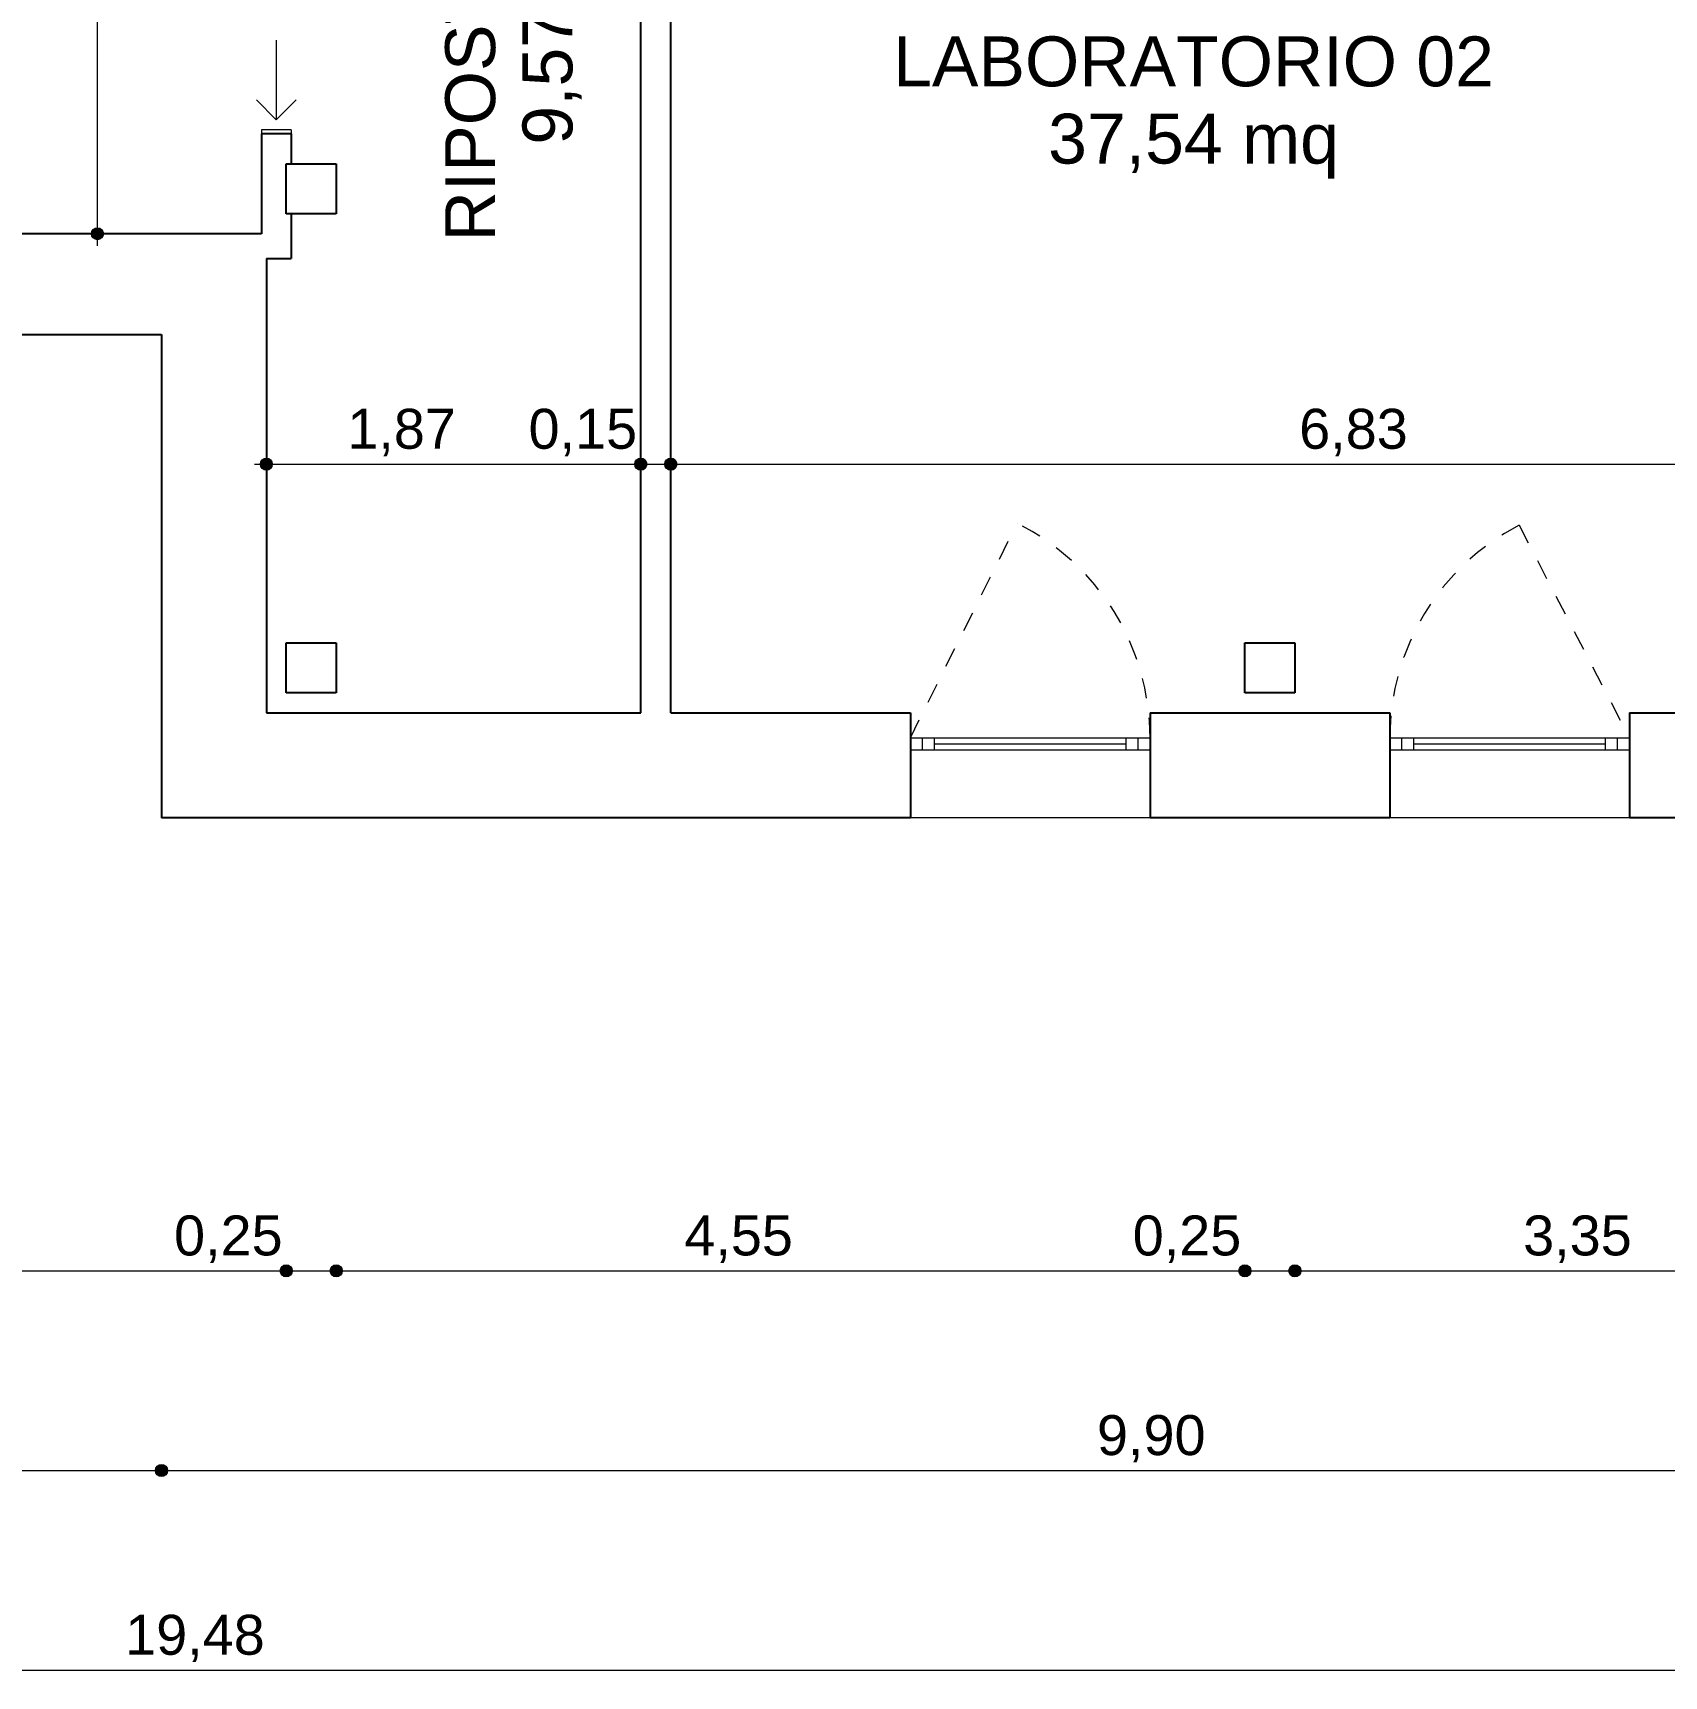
# Model space of a CAD drawing. Header units: metres. Extents: x -50.1 to -19.7, y -38.8 to -13.8.
# Drawn here: x -36.46 to -28.3, y -38.76 to -30.53 of the extents above; entities that cross this region are included whole.
import ezdxf

# ---------------------------------------------------------------- set-up
doc = ezdxf.new("R2010")
doc.units = ezdxf.units.M
doc.header["$MEASUREMENT"] = 0
doc.linetypes.add('Tratteggio 0.6-0.6 mm', pattern=[0.12, 0.06, -0.06])
for name, color, linetype in [('00 ECO Porte&Fin', 7, 'Continuous'), ('00 Muri SEZ 00', 7, 'Continuous'), ('00 Pilastri', 7, 'Continuous'), ('00 Porte&Fin', 7, 'Continuous'), ('00 QuoteGEN 1_100', 7, 'Continuous'), ('00 Testi 1_100', 7, 'Continuous')]:
    doc.layers.add(name, color=color, linetype=linetype)
doc.styles.add('GENERATED_STYLE_1', font='arial.ttf')
doc.dimstyles.new('GENERATED_STYLE__1', dxfattribs={"dimtxt": 0.2, "dimasz": 0.114, "dimexe": 0.18, "dimexo": 0, "dimgap": 0.09, "dimtad": 1, "dimtih": 1, "dimtoh": 1, "dimzin": 0, "dimdsep": 46, "dimtxsty": 'GENERATED_STYLE_1', "dimblk": 'ARROWHEAD_11', "dimblk1": 'ARROWHEAD_11', "dimblk2": 'ARROWHEAD_11', "dimcen": 0.09, "dimse1": 1, "dimse2": 1, "dimclrd": 1, "dimclre": 1, "dimclrt": 1, "dimazin": 0, "dimtfac": 1, "dimtdec": 4, "dimtmove": 0, "dimatfit": 3, "dimfxl": 1, "dimtolj": 1, "dimtzin": 0, "dimarcsym": 0})
doc.dimstyles.new('GENERATED_STYLE__3', dxfattribs={"dimtxt": 0.2, "dimasz": 0.114, "dimexe": 0.18, "dimexo": 0, "dimgap": 0.09, "dimtad": 1, "dimzin": 0, "dimdsep": 46, "dimtxsty": 'GENERATED_STYLE_1', "dimblk": 'ARROWHEAD_11', "dimblk1": 'ARROWHEAD_11', "dimblk2": 'ARROWHEAD_11', "dimcen": 0.09, "dimse1": 1, "dimse2": 1, "dimclrd": 1, "dimclre": 1, "dimclrt": 1, "dimazin": 0, "dimtfac": 1, "dimtdec": 4, "dimtmove": 0, "dimatfit": 3, "dimfxl": 1, "dimtolj": 1, "dimtzin": 0, "dimarcsym": 0})

# ---------------------------------------------------------------- blocks, each defined once
blk = doc.blocks.new('Linea_2', base_point=(-35.2455, -30.5688))
at = {"layer": '00 Porte&Fin', "color": 3, "linetype": 'Continuous', "lineweight": 0, "true_color": 0x00f200}
for p, q in [((-35.2455, -30.5688), (-35.2455, -30.9688)), ((-35.2455, -30.9688), (-35.3455, -30.8688)), ((-35.2455, -30.9688), (-35.1455, -30.8688))]:
    blk.add_line(p, q, dxfattribs=at)
blk = doc.blocks.new('*D44')
at = {"layer": '00 QuoteGEN 1_100', "linetype": 'Continuous', "lineweight": 0, "transparency": 16777216}
for points in [[(-45.3705, -37.7334), (-45.3728, -37.7219), (-45.3793, -37.7122), (-45.389, -37.7057), (-45.4005, -37.7034), (-45.412, -37.7057), (-45.4217, -37.7122), (-45.4282, -37.7219), (-45.4305, -37.7334), (-45.4282, -37.7449), (-45.4217, -37.7546), (-45.412, -37.7611), (-45.4005, -37.7634), (-45.389, -37.7611), (-45.3793, -37.7546), (-45.3728, -37.7449)], [(-35.7905, -37.7334), (-35.7928, -37.7219), (-35.7993, -37.7122), (-35.809, -37.7057), (-35.8205, -37.7034), (-35.832, -37.7057), (-35.8417, -37.7122), (-35.8482, -37.7219), (-35.8505, -37.7334), (-35.8482, -37.7449), (-35.8417, -37.7546), (-35.832, -37.7611), (-35.8205, -37.7634), (-35.809, -37.7611), (-35.7993, -37.7546), (-35.7928, -37.7449)]]:
    blk.add_hatch(color=1, dxfattribs=at).paths.add_polyline_path(points)
at = {"layer": '00 QuoteGEN 1_100', "color": 1, "linetype": 'Continuous', "lineweight": 0, "transparency": 16777216}
blk.add_line((-45.3705, -37.7334), (-35.8505, -37.7334), dxfattribs=at)
for centre in [(-45.4005, -37.7334), (-35.8205, -37.7334)]:
    blk.add_circle(centre, 0.03, dxfattribs=at)
at = {"layer": '00 QuoteGEN 1_100', "color": 1, "lineweight": 0, "transparency": 16777216, "insert": (-40.8766, -37.6934), "char_height": 0.2, "attachment_point": 7, "style": 'GENERATED_STYLE_1'}
blk.add_mtext('\\A1;{\\fArial|b0|i0|c0|p34;9,58}', dxfattribs=at)
blk = doc.blocks.new('ARROWHEAD_11')
at = {"color": 0, "linetype": 'Continuous', "lineweight": 0}
blk.add_line((0, 0), (-1, 0), dxfattribs=at)
at = {"color": 0, "linetype": 'Continuous', "lineweight": 0, "const_width": 0.25, "flags": 128}
blk.add_lwpolyline([(-0.125, 0, 1), (0.125, 0, 1)], format="xyb", close=True, dxfattribs=at)
blk = doc.blocks.new('*D45')
at = {"layer": '00 QuoteGEN 1_100', "linetype": 'Continuous', "lineweight": 0, "transparency": 16777216}
for points in [[(-35.7905, -37.7334), (-35.7928, -37.7219), (-35.7993, -37.7122), (-35.809, -37.7057), (-35.8205, -37.7034), (-35.832, -37.7057), (-35.8417, -37.7122), (-35.8482, -37.7219), (-35.8505, -37.7334), (-35.8482, -37.7449), (-35.8417, -37.7546), (-35.832, -37.7611), (-35.8205, -37.7634), (-35.809, -37.7611), (-35.7993, -37.7546), (-35.7928, -37.7449)], [(-25.8905, -37.7334), (-25.8928, -37.7219), (-25.8993, -37.7122), (-25.909, -37.7057), (-25.9205, -37.7034), (-25.932, -37.7057), (-25.9417, -37.7122), (-25.9482, -37.7219), (-25.9505, -37.7334), (-25.9482, -37.7449), (-25.9417, -37.7546), (-25.932, -37.7611), (-25.9205, -37.7634), (-25.909, -37.7611), (-25.8993, -37.7546), (-25.8928, -37.7449)]]:
    blk.add_hatch(color=1, dxfattribs=at).paths.add_polyline_path(points)
at = {"layer": '00 QuoteGEN 1_100', "color": 1, "linetype": 'Continuous', "lineweight": 0, "transparency": 16777216}
for p, q in [((-35.7905, -37.7334), (-25.9505, -37.7334)), ((-25.8905, -37.7334), (-25.8605, -37.7334))]:
    blk.add_line(p, q, dxfattribs=at)
for centre in [(-35.8205, -37.7334), (-25.9205, -37.7334)]:
    blk.add_circle(centre, 0.03, dxfattribs=at)
at = {"layer": '00 QuoteGEN 1_100', "color": 1, "lineweight": 0, "transparency": 16777216, "insert": (-31.1366, -37.6934), "char_height": 0.2, "attachment_point": 7, "style": 'GENERATED_STYLE_1'}
blk.add_mtext('\\A1;{\\fArial|b0|i0|c0|p34;9,90}', dxfattribs=at)
blk = doc.blocks.new('*D51')
at = {"layer": '00 QuoteGEN 1_100', "linetype": 'Continuous', "lineweight": 0, "transparency": 16777216}
for points in [[(-40.3155, -36.7334), (-40.3178, -36.7219), (-40.3243, -36.7122), (-40.334, -36.7057), (-40.3455, -36.7034), (-40.357, -36.7057), (-40.3667, -36.7122), (-40.3732, -36.7219), (-40.3755, -36.7334), (-40.3732, -36.7449), (-40.3667, -36.7546), (-40.357, -36.7611), (-40.3455, -36.7634), (-40.334, -36.7611), (-40.3243, -36.7546), (-40.3178, -36.7449)], [(-35.1655, -36.7334), (-35.1678, -36.7219), (-35.1743, -36.7122), (-35.184, -36.7057), (-35.1955, -36.7034), (-35.207, -36.7057), (-35.2167, -36.7122), (-35.2232, -36.7219), (-35.2255, -36.7334), (-35.2232, -36.7449), (-35.2167, -36.7546), (-35.207, -36.7611), (-35.1955, -36.7634), (-35.184, -36.7611), (-35.1743, -36.7546), (-35.1678, -36.7449)]]:
    blk.add_hatch(color=1, dxfattribs=at).paths.add_polyline_path(points)
at = {"layer": '00 QuoteGEN 1_100', "color": 1, "linetype": 'Continuous', "lineweight": 0, "transparency": 16777216}
blk.add_line((-40.3155, -36.7334), (-35.2255, -36.7334), dxfattribs=at)
for centre in [(-40.3455, -36.7334), (-35.1955, -36.7334)]:
    blk.add_circle(centre, 0.03, dxfattribs=at)
at = {"layer": '00 QuoteGEN 1_100', "color": 1, "lineweight": 0, "transparency": 16777216, "char_height": 0.2, "attachment_point": 7, "style": 'GENERATED_STYLE_1'}
for s, insert in [('\\A1;{\\fArial|b0|i0|c0|p34;5,15}', (-38.3026, -36.6934)), ('\\A1;{\\fArial|b0|i0|c0|p34;0,25}', (-35.7576, -36.6934))]:
    blk.add_mtext(s, dxfattribs=dict(at, insert=insert))
blk = doc.blocks.new('*D52')
at = {"layer": '00 QuoteGEN 1_100', "linetype": 'Continuous', "lineweight": 0, "transparency": 16777216}
for points in [[(-35.1655, -36.7334), (-35.1678, -36.7219), (-35.1743, -36.7122), (-35.184, -36.7057), (-35.1955, -36.7034), (-35.207, -36.7057), (-35.2167, -36.7122), (-35.2232, -36.7219), (-35.2255, -36.7334), (-35.2232, -36.7449), (-35.2167, -36.7546), (-35.207, -36.7611), (-35.1955, -36.7634), (-35.184, -36.7611), (-35.1743, -36.7546), (-35.1678, -36.7449)], [(-34.9155, -36.7334), (-34.9178, -36.7219), (-34.9243, -36.7122), (-34.934, -36.7057), (-34.9455, -36.7034), (-34.957, -36.7057), (-34.9667, -36.7122), (-34.9732, -36.7219), (-34.9755, -36.7334), (-34.9732, -36.7449), (-34.9667, -36.7546), (-34.957, -36.7611), (-34.9455, -36.7634), (-34.934, -36.7611), (-34.9243, -36.7546), (-34.9178, -36.7449)]]:
    blk.add_hatch(color=1, dxfattribs=at).paths.add_polyline_path(points)
at = {"layer": '00 QuoteGEN 1_100', "color": 1, "linetype": 'Continuous', "lineweight": 0, "transparency": 16777216}
blk.add_line((-35.1655, -36.7334), (-34.9755, -36.7334), dxfattribs=at)
for centre in [(-35.1955, -36.7334), (-34.9455, -36.7334)]:
    blk.add_circle(centre, 0.03, dxfattribs=at)
blk = doc.blocks.new('*D53')
at = {"layer": '00 QuoteGEN 1_100', "linetype": 'Continuous', "lineweight": 0, "transparency": 16777216}
for points in [[(-34.9155, -36.7334), (-34.9178, -36.7219), (-34.9243, -36.7122), (-34.934, -36.7057), (-34.9455, -36.7034), (-34.957, -36.7057), (-34.9667, -36.7122), (-34.9732, -36.7219), (-34.9755, -36.7334), (-34.9732, -36.7449), (-34.9667, -36.7546), (-34.957, -36.7611), (-34.9455, -36.7634), (-34.934, -36.7611), (-34.9243, -36.7546), (-34.9178, -36.7449)], [(-30.3655, -36.7334), (-30.3678, -36.7219), (-30.3743, -36.7122), (-30.384, -36.7057), (-30.3955, -36.7034), (-30.407, -36.7057), (-30.4167, -36.7122), (-30.4232, -36.7219), (-30.4255, -36.7334), (-30.4232, -36.7449), (-30.4167, -36.7546), (-30.407, -36.7611), (-30.3955, -36.7634), (-30.384, -36.7611), (-30.3743, -36.7546), (-30.3678, -36.7449)]]:
    blk.add_hatch(color=1, dxfattribs=at).paths.add_polyline_path(points)
at = {"layer": '00 QuoteGEN 1_100', "color": 1, "linetype": 'Continuous', "lineweight": 0, "transparency": 16777216}
blk.add_line((-34.9155, -36.7334), (-30.4255, -36.7334), dxfattribs=at)
for centre in [(-34.9455, -36.7334), (-30.3955, -36.7334)]:
    blk.add_circle(centre, 0.03, dxfattribs=at)
at = {"layer": '00 QuoteGEN 1_100', "color": 1, "lineweight": 0, "transparency": 16777216, "char_height": 0.2, "attachment_point": 7, "style": 'GENERATED_STYLE_1'}
for s, insert in [('\\A1;{\\fArial|b0|i0|c0|p34;4,55}', (-33.2026, -36.6934)), ('\\A1;{\\fArial|b0|i0|c0|p34;0,25}', (-30.9576, -36.6934))]:
    blk.add_mtext(s, dxfattribs=dict(at, insert=insert))
blk = doc.blocks.new('*D54')
at = {"layer": '00 QuoteGEN 1_100', "linetype": 'Continuous', "lineweight": 0, "transparency": 16777216}
for points in [[(-30.3655, -36.7334), (-30.3678, -36.7219), (-30.3743, -36.7122), (-30.384, -36.7057), (-30.3955, -36.7034), (-30.407, -36.7057), (-30.4167, -36.7122), (-30.4232, -36.7219), (-30.4255, -36.7334), (-30.4232, -36.7449), (-30.4167, -36.7546), (-30.407, -36.7611), (-30.3955, -36.7634), (-30.384, -36.7611), (-30.3743, -36.7546), (-30.3678, -36.7449)], [(-30.1155, -36.7334), (-30.1178, -36.7219), (-30.1243, -36.7122), (-30.134, -36.7057), (-30.1455, -36.7034), (-30.157, -36.7057), (-30.1667, -36.7122), (-30.1732, -36.7219), (-30.1755, -36.7334), (-30.1732, -36.7449), (-30.1667, -36.7546), (-30.157, -36.7611), (-30.1455, -36.7634), (-30.134, -36.7611), (-30.1243, -36.7546), (-30.1178, -36.7449)]]:
    blk.add_hatch(color=1, dxfattribs=at).paths.add_polyline_path(points)
at = {"layer": '00 QuoteGEN 1_100', "color": 1, "linetype": 'Continuous', "lineweight": 0, "transparency": 16777216}
blk.add_line((-30.3655, -36.7334), (-30.1755, -36.7334), dxfattribs=at)
for centre in [(-30.3955, -36.7334), (-30.1455, -36.7334)]:
    blk.add_circle(centre, 0.03, dxfattribs=at)
blk = doc.blocks.new('*D55')
at = {"layer": '00 QuoteGEN 1_100', "linetype": 'Continuous', "lineweight": 0, "transparency": 16777216}
for points in [[(-30.1155, -36.7334), (-30.1178, -36.7219), (-30.1243, -36.7122), (-30.134, -36.7057), (-30.1455, -36.7034), (-30.157, -36.7057), (-30.1667, -36.7122), (-30.1732, -36.7219), (-30.1755, -36.7334), (-30.1732, -36.7449), (-30.1667, -36.7546), (-30.157, -36.7611), (-30.1455, -36.7634), (-30.134, -36.7611), (-30.1243, -36.7546), (-30.1178, -36.7449)], [(-26.7655, -36.7334), (-26.7678, -36.7219), (-26.7743, -36.7122), (-26.784, -36.7057), (-26.7955, -36.7034), (-26.807, -36.7057), (-26.8167, -36.7122), (-26.8232, -36.7219), (-26.8255, -36.7334), (-26.8232, -36.7449), (-26.8167, -36.7546), (-26.807, -36.7611), (-26.7955, -36.7634), (-26.784, -36.7611), (-26.7743, -36.7546), (-26.7678, -36.7449)]]:
    blk.add_hatch(color=1, dxfattribs=at).paths.add_polyline_path(points)
at = {"layer": '00 QuoteGEN 1_100', "color": 1, "linetype": 'Continuous', "lineweight": 0, "transparency": 16777216}
blk.add_line((-30.1155, -36.7334), (-26.8255, -36.7334), dxfattribs=at)
for centre in [(-30.1455, -36.7334), (-26.7955, -36.7334)]:
    blk.add_circle(centre, 0.03, dxfattribs=at)
at = {"layer": '00 QuoteGEN 1_100', "color": 1, "lineweight": 0, "transparency": 16777216, "char_height": 0.2, "attachment_point": 7, "style": 'GENERATED_STYLE_1'}
for s, insert in [('\\A1;{\\fArial|b0|i0|c0|p34;3,35}', (-29.0026, -36.6934)), ('\\A1;{\\fArial|b0|i0|c0|p34;0,25}', (-27.3576, -36.6934))]:
    blk.add_mtext(s, dxfattribs=dict(at, insert=insert))
blk = doc.blocks.new('*D74')
at = {"layer": '00 QuoteGEN 1_100', "linetype": 'Continuous', "lineweight": 0, "transparency": 16777216}
for points in [[(-36.1113, -25.6638), (-36.1136, -25.6523), (-36.1201, -25.6426), (-36.1298, -25.636), (-36.1413, -25.6338), (-36.1528, -25.636), (-36.1625, -25.6426), (-36.169, -25.6523), (-36.1713, -25.6638), (-36.169, -25.6752), (-36.1625, -25.685), (-36.1528, -25.6915), (-36.1413, -25.6938), (-36.1298, -25.6915), (-36.1201, -25.685), (-36.1136, -25.6752)], [(-36.1113, -31.5388), (-36.1136, -31.5273), (-36.1201, -31.5176), (-36.1298, -31.511), (-36.1413, -31.5088), (-36.1528, -31.511), (-36.1625, -31.5176), (-36.169, -31.5273), (-36.1713, -31.5388), (-36.169, -31.5502), (-36.1625, -31.56), (-36.1528, -31.5665), (-36.1413, -31.5688), (-36.1298, -31.5665), (-36.1201, -31.56), (-36.1136, -31.5502)]]:
    blk.add_hatch(color=1, dxfattribs=at).paths.add_polyline_path(points)
at = {"layer": '00 QuoteGEN 1_100', "color": 1, "linetype": 'Continuous', "lineweight": 0, "transparency": 16777216}
for p, q in [((-36.1413, -31.5088), (-36.1413, -25.6938)), ((-36.1413, -31.5988), (-36.1413, -31.5688))]:
    blk.add_line(p, q, dxfattribs=at)
for centre in [(-36.1413, -25.6638), (-36.1413, -31.5388)]:
    blk.add_circle(centre, 0.03, dxfattribs=at)
at = {"layer": '00 QuoteGEN 1_100', "color": 1, "lineweight": 0, "transparency": 16777216, "insert": (-36.1813, -28.8673), "char_height": 0.2, "attachment_point": 7, "rotation": 90, "style": 'GENERATED_STYLE_1'}
blk.add_mtext('\\A1;{\\fArial|b0|i0|c0|p34;5,88}', dxfattribs=at)
blk = doc.blocks.new('*D91')
at = {"layer": '00 QuoteGEN 1_100', "linetype": 'Continuous', "lineweight": 0, "transparency": 16777216}
for points in [[(-35.2655, -32.6931), (-35.2678, -32.6816), (-35.2743, -32.6719), (-35.284, -32.6654), (-35.2955, -32.6631), (-35.307, -32.6654), (-35.3167, -32.6719), (-35.3232, -32.6816), (-35.3255, -32.6931), (-35.3232, -32.7046), (-35.3167, -32.7143), (-35.307, -32.7208), (-35.2955, -32.7231), (-35.284, -32.7208), (-35.2743, -32.7143), (-35.2678, -32.7046)], [(-33.3905, -32.6931), (-33.3928, -32.6816), (-33.3993, -32.6719), (-33.409, -32.6654), (-33.4205, -32.6631), (-33.432, -32.6654), (-33.4417, -32.6719), (-33.4482, -32.6816), (-33.4505, -32.6931), (-33.4482, -32.7046), (-33.4417, -32.7143), (-33.432, -32.7208), (-33.4205, -32.7231), (-33.409, -32.7208), (-33.3993, -32.7143), (-33.3928, -32.7046)]]:
    blk.add_hatch(color=1, dxfattribs=at).paths.add_polyline_path(points)
at = {"layer": '00 QuoteGEN 1_100', "color": 1, "linetype": 'Continuous', "lineweight": 0, "transparency": 16777216}
for p, q in [((-35.3555, -32.6931), (-35.3255, -32.6931)), ((-35.2655, -32.6931), (-33.4505, -32.6931))]:
    blk.add_line(p, q, dxfattribs=at)
for centre in [(-35.2955, -32.6931), (-33.4205, -32.6931)]:
    blk.add_circle(centre, 0.03, dxfattribs=at)
at = {"layer": '00 QuoteGEN 1_100', "color": 1, "lineweight": 0, "transparency": 16777216, "char_height": 0.2, "attachment_point": 7, "style": 'GENERATED_STYLE_1'}
for s, insert in [('\\A1;{\\fArial|b0|i0|c0|p34;1,87}', (-34.8901, -32.6531)), ('\\A1;{\\fArial|b0|i0|c0|p34;0,15}', (-33.9826, -32.6531))]:
    blk.add_mtext(s, dxfattribs=dict(at, insert=insert))
blk = doc.blocks.new('*D92')
at = {"layer": '00 QuoteGEN 1_100', "linetype": 'Continuous', "lineweight": 0, "transparency": 16777216}
for points in [[(-33.3905, -32.6931), (-33.3928, -32.6816), (-33.3993, -32.6719), (-33.409, -32.6654), (-33.4205, -32.6631), (-33.432, -32.6654), (-33.4417, -32.6719), (-33.4482, -32.6816), (-33.4505, -32.6931), (-33.4482, -32.7046), (-33.4417, -32.7143), (-33.432, -32.7208), (-33.4205, -32.7231), (-33.409, -32.7208), (-33.3993, -32.7143), (-33.3928, -32.7046)], [(-33.2405, -32.6931), (-33.2428, -32.6816), (-33.2493, -32.6719), (-33.259, -32.6654), (-33.2705, -32.6631), (-33.282, -32.6654), (-33.2917, -32.6719), (-33.2982, -32.6816), (-33.3005, -32.6931), (-33.2982, -32.7046), (-33.2917, -32.7143), (-33.282, -32.7208), (-33.2705, -32.7231), (-33.259, -32.7208), (-33.2493, -32.7143), (-33.2428, -32.7046)]]:
    blk.add_hatch(color=1, dxfattribs=at).paths.add_polyline_path(points)
at = {"layer": '00 QuoteGEN 1_100', "color": 1, "linetype": 'Continuous', "lineweight": 0, "transparency": 16777216}
blk.add_line((-33.3905, -32.6931), (-33.3005, -32.6931), dxfattribs=at)
for centre in [(-33.4205, -32.6931), (-33.2705, -32.6931)]:
    blk.add_circle(centre, 0.03, dxfattribs=at)
blk = doc.blocks.new('*D93')
at = {"layer": '00 QuoteGEN 1_100', "linetype": 'Continuous', "lineweight": 0, "transparency": 16777216}
for points in [[(-33.2405, -32.6931), (-33.2428, -32.6816), (-33.2493, -32.6719), (-33.259, -32.6654), (-33.2705, -32.6631), (-33.282, -32.6654), (-33.2917, -32.6719), (-33.2982, -32.6816), (-33.3005, -32.6931), (-33.2982, -32.7046), (-33.2917, -32.7143), (-33.282, -32.7208), (-33.2705, -32.7231), (-33.259, -32.7208), (-33.2493, -32.7143), (-33.2428, -32.7046)], [(-26.4155, -32.6931), (-26.4178, -32.6816), (-26.4243, -32.6719), (-26.434, -32.6654), (-26.4455, -32.6631), (-26.457, -32.6654), (-26.4667, -32.6719), (-26.4732, -32.6816), (-26.4755, -32.6931), (-26.4732, -32.7046), (-26.4667, -32.7143), (-26.457, -32.7208), (-26.4455, -32.7231), (-26.434, -32.7208), (-26.4243, -32.7143), (-26.4178, -32.7046)]]:
    blk.add_hatch(color=1, dxfattribs=at).paths.add_polyline_path(points)
at = {"layer": '00 QuoteGEN 1_100', "color": 1, "linetype": 'Continuous', "lineweight": 0, "transparency": 16777216}
for p, q in [((-33.2405, -32.6931), (-26.4755, -32.6931)), ((-26.4155, -32.6931), (-26.3855, -32.6931))]:
    blk.add_line(p, q, dxfattribs=at)
for centre in [(-33.2705, -32.6931), (-26.4455, -32.6931)]:
    blk.add_circle(centre, 0.03, dxfattribs=at)
at = {"layer": '00 QuoteGEN 1_100', "color": 1, "lineweight": 0, "transparency": 16777216, "insert": (-30.1241, -32.6531), "char_height": 0.2, "attachment_point": 7, "style": 'GENERATED_STYLE_1'}
blk.add_mtext('\\A1;{\\fArial|b0|i0|c0|p34;6,83}', dxfattribs=at)
blk = doc.blocks.new('*D102')
at = {"layer": '00 QuoteGEN 1_100', "linetype": 'Continuous', "lineweight": 0, "transparency": 16777216}
for points in [[(-45.3705, -38.7334), (-45.3728, -38.7219), (-45.3793, -38.7122), (-45.389, -38.7057), (-45.4005, -38.7034), (-45.412, -38.7057), (-45.4217, -38.7122), (-45.4282, -38.7219), (-45.4305, -38.7334), (-45.4282, -38.7449), (-45.4217, -38.7546), (-45.412, -38.7611), (-45.4005, -38.7634), (-45.389, -38.7611), (-45.3793, -38.7546), (-45.3728, -38.7449)], [(-25.8905, -38.7334), (-25.8928, -38.7219), (-25.8993, -38.7122), (-25.909, -38.7057), (-25.9205, -38.7034), (-25.932, -38.7057), (-25.9417, -38.7122), (-25.9482, -38.7219), (-25.9505, -38.7334), (-25.9482, -38.7449), (-25.9417, -38.7546), (-25.932, -38.7611), (-25.9205, -38.7634), (-25.909, -38.7611), (-25.8993, -38.7546), (-25.8928, -38.7449)]]:
    blk.add_hatch(color=1, dxfattribs=at).paths.add_polyline_path(points)
at = {"layer": '00 QuoteGEN 1_100', "color": 1, "linetype": 'Continuous', "lineweight": 0, "transparency": 16777216}
for p, q in [((-45.3705, -38.7334), (-25.9505, -38.7334)), ((-25.8905, -38.7334), (-25.8605, -38.7334))]:
    blk.add_line(p, q, dxfattribs=at)
for centre in [(-45.4005, -38.7334), (-25.9205, -38.7334)]:
    blk.add_circle(centre, 0.03, dxfattribs=at)
at = {"layer": '00 QuoteGEN 1_100', "color": 1, "lineweight": 0, "transparency": 16777216, "insert": (-36.0025, -38.6934), "char_height": 0.2, "attachment_point": 7, "style": 'GENERATED_STYLE_1'}
blk.add_mtext('\\A1;{\\fArial|b0|i0|c0|p34;19,48}', dxfattribs=at)

msp = doc.modelspace()

# ---------------------------------------------------------------- linework, layer by layer
at = {"layer": '00 ECO Porte&Fin', "color": 3, "linetype": 'Tratteggio 0.6-0.6 mm', "lineweight": 0, "true_color": 0x00f200}
for centre, start, end in [((-32.0705, -34.0638), 0, 63.56512), ((-28.4705, -34.0638), 117.42878, 180)]:
    msp.add_arc(centre, 1.2, start, end, dxfattribs=at)
at = {"layer": '00 Muri SEZ 00', "linetype": 'Continuous'}
for p, q in [((-33.4205, -33.9388), (-33.4205, -28.5638)), ((-33.2705, -33.9388), (-33.2705, -28.5638)), ((-35.1705, -31.0388), (-35.3205, -31.0388)), ((-35.3205, -31.0388), (-35.3205, -31.5388)), ((-35.1705, -31.0388), (-35.1705, -31.1888)), ((-35.1705, -31.4388), (-35.1705, -31.6638)), ((-35.3205, -31.5388), (-36.8705, -31.5388)), ((-35.2955, -31.6638), (-35.1705, -31.6638)), ((-35.2955, -31.6638), (-35.2955, -33.9388)), ((-36.8705, -32.0438), (-35.8205, -32.0438)), ((-35.8205, -32.0438), (-35.8205, -34.4638)), ((-35.2955, -33.9388), (-33.4205, -33.9388)), ((-33.2705, -33.9388), (-32.0705, -33.9388)), ((-32.0705, -33.9388), (-32.0705, -34.4638)), ((-30.8705, -33.9388), (-30.8705, -34.4638)), ((-30.8705, -33.9388), (-29.6705, -33.9388)), ((-29.6705, -33.9388), (-29.6705, -34.4638)), ((-28.4705, -33.9388), (-28.4705, -34.4638)), ((-28.4705, -33.9388), (-26.4455, -33.9388)), ((-32.0705, -34.4638), (-35.8205, -34.4638)), ((-29.6705, -34.4638), (-30.8705, -34.4638)), ((-25.9205, -34.4638), (-28.4705, -34.4638))]:
    msp.add_line(p, q, dxfattribs=at)
at = {"layer": '00 Pilastri', "linetype": 'Continuous'}
for p, q in [((-35.1955, -31.1888), (-34.9455, -31.1888)), ((-35.1955, -31.4388), (-35.1955, -31.1888)), ((-34.9455, -31.1888), (-34.9455, -31.4388)), ((-34.9455, -31.4388), (-35.1955, -31.4388)), ((-35.1955, -33.5888), (-34.9455, -33.5888)), ((-35.1955, -33.8388), (-35.1955, -33.5888)), ((-34.9455, -33.5888), (-34.9455, -33.8388)), ((-30.3955, -33.5888), (-30.1455, -33.5888)), ((-30.3955, -33.8388), (-30.3955, -33.5888)), ((-30.1455, -33.5888), (-30.1455, -33.8388)), ((-34.9455, -33.8388), (-35.1955, -33.8388)), ((-30.1455, -33.8388), (-30.3955, -33.8388))]:
    msp.add_line(p, q, dxfattribs=at)
at = {"layer": '00 Porte&Fin', "color": 3, "linetype": 'Continuous', "lineweight": 0, "true_color": 0x00f200}
for p, q in [((-35.1705, -31.0188), (-35.3205, -31.0188)), ((-35.3205, -31.0188), (-35.3205, -31.0388)), ((-35.1705, -31.0188), (-35.1705, -31.0388)), ((-32.0705, -34.0638), (-30.8705, -34.0638)), ((-32.0105, -34.1238), (-32.0105, -34.0638)), ((-31.9505, -34.1238), (-31.9505, -34.0638)), ((-30.9905, -34.1238), (-30.9905, -34.0638)), ((-30.9305, -34.1238), (-30.9305, -34.0638)), ((-29.6705, -34.0638), (-28.4705, -34.0638)), ((-29.6105, -34.1238), (-29.6105, -34.0638)), ((-29.5505, -34.1238), (-29.5505, -34.0638)), ((-28.5905, -34.1238), (-28.5905, -34.0638)), ((-28.5305, -34.1238), (-28.5305, -34.0638)), ((-32.0705, -34.1238), (-30.8705, -34.1238)), ((-31.9505, -34.0938), (-30.9905, -34.0938)), ((-29.6705, -34.1238), (-28.4705, -34.1238)), ((-29.5505, -34.0938), (-28.5905, -34.0938)), ((-30.8705, -34.4638), (-32.0705, -34.4638)), ((-28.4705, -34.4638), (-29.6705, -34.4638))]:
    msp.add_line(p, q, dxfattribs=at)
at = {"layer": '00 Porte&Fin', "color": 3, "linetype": 'Tratteggio 0.6-0.6 mm', "lineweight": 0, "true_color": 0x00f200}
for p, q in [((-32.0705, -34.0638), (-31.5363, -32.9892)), ((-29.0233, -32.9987), (-28.4705, -34.0638))]:
    msp.add_line(p, q, dxfattribs=at)

# ---------------------------------------------------------------- block references
at = {"layer": '00 Porte&Fin', "color": 3, "linetype": 'Continuous', "lineweight": 0, "true_color": 0x00f200}
msp.add_blockref('Linea_2', (-35.2455, -30.5688), dxfattribs=at)

# ---------------------------------------------------------------- texts
at = {"layer": '00 Testi 1_100', "color": 5, "linetype": 'Continuous', "lineweight": 0, "insert": (-34.0437, -30.4621), "char_height": 0.25, "attachment_point": 5, "rotation": 90, "line_spacing_factor": 0.9285, "style": 'GENERATED_STYLE_1'}
msp.add_mtext('\\A1;{\\fArial|b0|i0|c0|p34;RIPOSTIGLIO\\P\\fArial|b0|i0|c0|p34;9,57 mq}', dxfattribs=at)
at = {"layer": '00 Testi 1_100', "color": 5, "linetype": 'Continuous', "lineweight": 0, "insert": (-30.653, -30.9068), "char_height": 0.25, "attachment_point": 5, "line_spacing_factor": 0.9285, "style": 'GENERATED_STYLE_1'}
msp.add_mtext('\\A1;{\\fArial|b0|i0|c0|p34;LABORATORIO 02\\P\\fArial|b0|i0|c0|p34;37,54 mq}', dxfattribs=at)

# ---------------------------------------------------------------- dimensions: what is measured, and where the dimension line sits
at = {"layer": '00 QuoteGEN 1_100', "color": 1, "linetype": 'Continuous', "lineweight": 0}
dim = msp.add_linear_dim(base=(-36.1412825615, -25.6637655059), p1=(-35.3205118914, -31.5387655059), p2=(-35.3205118914, -25.6637655059), angle=90, dimstyle='GENERATED_STYLE__3', dxfattribs=at)
dim.commit()
dim.dimension.update_dxf_attribs({"geometry": '*D74', "text_midpoint": (-36.2812825621, -28.6012655038), "dimtype": 160, "text_rotation": 90})
for base, p1, p2, picture, middle in [((-25.9205, -38.7334), (-45.4005, -26.0388), (-25.9205, -34.4638), '*D102', (-35.6605, -38.5934)), ((-35.1955, -36.7334), (-40.3455, -31.4388), (-35.1955, -31.4388), '*D51', (-38.0366, -36.5934)), ((-34.9455, -36.7334), (-35.1955, -31.4388), (-34.9455, -31.4388), '*D52', (-35.4916, -36.5934)), ((-30.3955, -36.7334), (-34.9455, -31.4388), (-30.3955, -33.8388), '*D53', (-32.9366, -36.5934)), ((-35.8205, -37.7334), (-45.4005, -32.0438), (-35.8205, -34.4638), '*D44', (-40.6105, -37.5934)), ((-33.42051194, -32.69308792), (-35.29551189, -33.93876551), (-33.42051194, -33.93876551), '*D91', (-34.62406991, -32.55308792)), ((-26.44551189, -32.69308792), (-33.27051194, -33.93876551), (-26.44551189, -33.93876551), '*D93', (-29.85801191, -32.55308792)), ((-33.2705, -32.6931), (-33.4205, -33.9388), (-33.2705, -33.9388), '*D92', (-33.7166, -32.5531)), ((-30.1455, -36.7334), (-30.3955, -33.8388), (-30.1455, -33.8388), '*D54', (-30.6916, -36.5934)), ((-26.7955, -36.7334), (-30.1455, -33.8388), (-26.7955, -33.8388), '*D55', (-28.7366, -36.5934)), ((-25.9205, -37.7334), (-35.8205, -34.4638), (-25.9205, -34.4638), '*D45', (-30.8705, -37.5934))]:
    dim = msp.add_linear_dim(base=base, p1=p1, p2=p2, dimstyle='GENERATED_STYLE__1', dxfattribs=at)
    dim.commit()
    dim.dimension.update_dxf_attribs({"geometry": picture, "text_midpoint": middle, "dimtype": 160})

doc.saveas('drawing.dxf')
